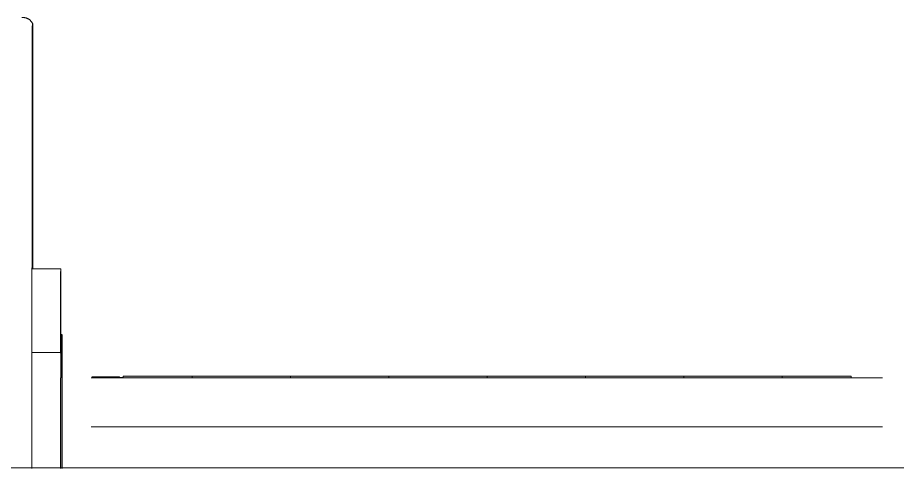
# Model space of a CAD drawing. Header units: millimetres. Extents: x 50357 to 985146, y 723188 to 1803594.
# Drawn here: x 906818 to 909502, y 778498 to 779875 of the extents above; entities that cross this region are included whole.
import ezdxf

# ---------------------------------------------------------------- set-up
doc = ezdxf.new("R2010")
doc.units = ezdxf.units.MM
doc.header["$LTSCALE"] = 3
doc.header["$MEASUREMENT"] = 0
for name, color, linetype, lineweight, true_color in [('I-WALL', 7, 'Continuous', 25, 0x6e6e6e), ('Q-SPCQ', 7, 'Continuous', 13, 0x6e6e6e), ('S-BEAM', 7, 'Continuous', 13, 0x6e6e6e), ('S-STRS', 7, 'Continuous', 13, 0x6e6e6e)]:
    doc.layers.add(name, color=color, linetype=linetype, lineweight=lineweight, true_color=true_color)

# ---------------------------------------------------------------- blocks, each defined once
blk = doc.blocks.new('Circular Hollow Sections - A2_CHS Ø 700x50 THK-5195151-SEC C')
at = {"layer": 'S-BEAM'}
blk.add_line((-666249, 20725), (-673699, 20725), dxfattribs=at)
blk = doc.blocks.new('Tactile_Orientation_Line Base - Tactile_Orientation_Line Base-4780951-SEC C')
at = {"layer": 'Q-SPCQ'}
blk.add_hatch(color=256, dxfattribs=at).paths.add_polyline_path([(-671097.9, 21000), (-671091.9, 21000), (-671091.9, 21003.4), (-671176.3, 21003.4), (-671176.3, 21000), (-671120.2, 21000)], flags=0)
for p, q in [((-671176.3, 21003.4), (-671091.9, 21003.4)), ((-671091.9, 21003.4), (-671091.8, 21003.4)), ((-671091.9, 21000), (-671091.9, 21003.4)), ((-671091.8, 21001), (-671091.8, 21003.4))]:
    blk.add_line(p, q, dxfattribs=at)
blk = doc.blocks.new('Tactile_Orientation_Line Base - Tactile_Orientation_Line Base-V42-SEC C')
at = {"layer": 'Q-SPCQ'}
blk.add_line((-671091.9, 21001), (-671080.3, 21001), dxfattribs=at)
blk = doc.blocks.new('AED_Tactile_Orientation_Line Base - AED_Tactile_Orientation_Line Base-3909938-SEC C')
at = {"layer": 'Q-SPCQ'}
blk.add_hatch(color=256, dxfattribs=at).paths.add_polyline_path([(-669370.3, 21000), (-669370.3, 21005), (-669670.3, 21005), (-669670.3, 21000), (-669466.9, 21000)], flags=0)
for p, q in [((-669670.3, 21005), (-669370.3, 21005)), ((-669670.3, 21000), (-669670.3, 21005)), ((-669370.3, 21000), (-669370.3, 21005))]:
    blk.add_line(p, q, dxfattribs=at)
blk = doc.blocks.new('Specialty Equipment 25 - Specialty Equipment 1-4787678-SEC C')
at = {"layer": 'Q-SPCQ'}
blk.add_hatch(color=256, dxfattribs=at).paths.add_polyline_path([(-668860.3, 21000), (-668860.1, 21000), (-668860.3, 21005)], flags=0)
for p, q in [((-668860.1, 21005), (-668860, 21005)), ((-668860.1, 21000), (-668860.1, 21005)), ((-668860, 21005), (-668860, 21000))]:
    blk.add_line(p, q, dxfattribs=at)
blk = doc.blocks.new('Specialty Equipment 27 - Specialty Equipment 1-4788447-SEC C')
at = {"layer": 'Q-SPCQ'}
blk.add_hatch(color=256, dxfattribs=at).paths.add_polyline_path([(-668982.7, 21000), (-668860.3, 21000), (-668860.3, 21005), (-669070.3, 21005), (-669070.3, 21000), (-668995.4, 21000)], flags=0)
for p, q in [((-669070.3, 21005), (-668860.3, 21005)), ((-669070.3, 21000), (-669070.3, 21005)), ((-668860.3, 21005), (-668860.1, 21005)), ((-668860.3, 21000), (-668860.3, 21005)), ((-668860.1, 21005), (-668860.1, 21000))]:
    blk.add_line(p, q, dxfattribs=at)
blk = doc.blocks.new('Specialty Equipment 35 - Specialty Equipment 1-4788659-SEC C')
at = {"layer": 'Q-SPCQ'}
blk.add_hatch(color=256, dxfattribs=at).paths.add_polyline_path([(-670970.5, 21000), (-670870.3, 21000), (-670870.3, 21005), (-671080.3, 21005), (-671080.3, 21000), (-670996, 21000)], flags=0)
for p, q in [((-671080.3, 21005), (-670870.3, 21005)), ((-671080.3, 21005), (-671080.3, 21000)), ((-670870.3, 21005), (-670870.3, 21000))]:
    blk.add_line(p, q, dxfattribs=at)

msp = doc.modelspace()

# ---------------------------------------------------------------- linework, layer by layer
at = {"layer": 'I-WALL'}
for p, q in [((906950.3021, 778906.8017), (906953.3021, 778906.8017)), ((906953.3021, 778906.8017), (906952.8953, 778498.1197))]:
    msp.add_line(p, q, dxfattribs=at)
at = {"layer": 'Q-SPCQ'}
for p, q in [((906834.9953, 779874.6123), (906833.908, 779874.6123)), ((906863.0076, 779855.5627), (906864.0949, 779855.5627)), ((906864.0949, 779842.8627), (906863.0076, 779842.8627)), ((906862.7435, 779724.1403), (906861.6005, 778498.1197)), ((906950.3369, 779107.0127), (906862.1682, 779107.0127)), ((906950.1999, 779104.5127), (906950.1999, 778774.6127)), ((906950.2999, 779107.0127), (906950.2999, 778774.6127)), ((906950.3729, 778828.6127), (906950.3369, 779107.0127)), ((906946.4902, 778852.2757), (906861.9307, 778852.2757)), ((906950.3634, 778774.6127), (906950.3729, 778828.6127)), ((906949.2057, 778774.6127), (906948.9479, 778498.1197)), ((906950.1999, 778774.6127), (906949.2057, 778774.6127)), ((906950.2999, 778774.6127), (906950.3634, 778774.6127))]:
    msp.add_line(p, q, dxfattribs=at)
at = {"layer": 'Q-SPCQ', "flags": 128}
for points in [[(906831.2179, 779874.3868), (906832.4816, 779874.5127), (906833.7493, 779874.5879), (906835.019, 779874.6123), (906836.2887, 779874.586), (906837.5563, 779874.5089), (906838.8198, 779874.3812), (906840.0772, 779874.203), (906841.3264, 779873.9747), (906842.5655, 779873.6967), (906843.7925, 779873.3693), (906845.0055, 779872.9931), (906846.2024, 779872.5687), (906847.3814, 779872.0967), (906848.5406, 779871.578), (906849.6781, 779871.0134), (906850.7921, 779870.4037), (906851.8809, 779869.75), (906852.9426, 779869.0533), (906853.9756, 779868.3146), (906854.9783, 779867.5352), (906855.949, 779866.7164), (906856.8862, 779865.8594), (906857.7883, 779864.9656), (906858.654, 779864.0364), (906859.4818, 779863.0734), (906860.2705, 779862.078), (906861.0187, 779861.0519), (906861.7253, 779859.9967), (906862.3892, 779858.9141), (906863.0092, 779857.8058), (906863.5844, 779856.6736), (906864.0949, 779855.5627)], [(906948.9909, 778850.143), (906949.0198, 778883.4608), (906949.0494, 778914.6048), (906949.0796, 778943.5251), (906949.1105, 778970.1754), (906949.1419, 778994.5131), (906949.1738, 779016.4993), (906949.2061, 779036.0988), (906949.2388, 779053.2803), (906949.2719, 779068.0162), (906949.3053, 779080.283), (906949.3389, 779090.061), (906949.3727, 779097.3347), (906949.4066, 779102.0923), (906949.4406, 779104.3263), (906949.4537, 779104.5127)]]:
    msp.add_lwpolyline(points, dxfattribs=at)
at = {"layer": 'Q-SPCQ'}
for centre, major_axis, start_param, end_param in [((906863.0076, 778874.6127), (0, 980.95), 0, 0.523598776), ((906864.0949, 779400.7877), (0, 454.775), 6.005504078, 6.283185307), ((906863.0076, 778874.6127), (0, 968.25), 0, 0.104719755), ((906864.0949, 779400.7877), (0, 442.075), 3.984496471, 6.283185307)]:
    msp.add_ellipse(centre, major_axis=major_axis, ratio=0.000538294, start_param=start_param, end_param=end_param, dxfattribs=at)
msp.add_open_spline([(906948.9909, 778850.143), (906948.9908, 778850.3026), (906948.9485, 778850.6218), (906948.6999, 778851.2281), (906948.1618, 778851.8034), (906947.3313, 778852.1945), (906946.7705, 778852.2757), (906946.4902, 778852.2757)], degree=3, knots=[0, 0, 0, 0, 0.142857143, 0.285714286, 0.571428571, 0.785714286, 1, 1, 1, 1], dxfattribs=at)
at = {"layer": 'S-STRS'}
for p, q in [((909456.332, 778774.6127), (907042.3208, 778774.6127)), ((909456.1812, 778624.6127), (907042.1701, 778624.6127))]:
    msp.add_line(p, q, dxfattribs=at)

# ---------------------------------------------------------------- block references
at = {"layer": 'Q-SPCQ'}
for name, p in [('Tactile_Orientation_Line Base - Tactile_Orientation_Line Base-4780951-SEC C', (1578220.6286, 757774.6127)), ('Tactile_Orientation_Line Base - Tactile_Orientation_Line Base-V42-SEC C', (1578220.6286, 757774.6127)), ('Specialty Equipment 35 - Specialty Equipment 1-4788659-SEC C', (1578220.6286, 757774.6127)), ('AED_Tactile_Orientation_Line Base - AED_Tactile_Orientation_Line Base-3909938-SEC C', (1577020.6288, 757774.6127)), ('AED_Tactile_Orientation_Line Base - AED_Tactile_Orientation_Line Base-3909938-SEC C', (1577320.6288, 757774.6127)), ('AED_Tactile_Orientation_Line Base - AED_Tactile_Orientation_Line Base-3909938-SEC C', (1577620.6287, 757774.6127)), ('AED_Tactile_Orientation_Line Base - AED_Tactile_Orientation_Line Base-3909938-SEC C', (1577920.6287, 757774.6127)), ('AED_Tactile_Orientation_Line Base - AED_Tactile_Orientation_Line Base-3909938-SEC C', (1578220.6286, 757774.6127)), ('AED_Tactile_Orientation_Line Base - AED_Tactile_Orientation_Line Base-3909938-SEC C', (1578520.6286, 757774.6127)), ('Specialty Equipment 27 - Specialty Equipment 1-4788447-SEC C', (1578220.6286, 757774.6127)), ('Specialty Equipment 25 - Specialty Equipment 1-4787678-SEC C', (1578220.6286, 757774.6127))]:
    msp.add_blockref(name, p, dxfattribs=at)
at = {"layer": 'S-BEAM'}
msp.add_blockref('Circular Hollow Sections - A2_CHS Ø 700x50 THK-5195151-SEC C', (1578220.6286, 757774.6127), dxfattribs=at)

doc.saveas('drawing.dxf')
